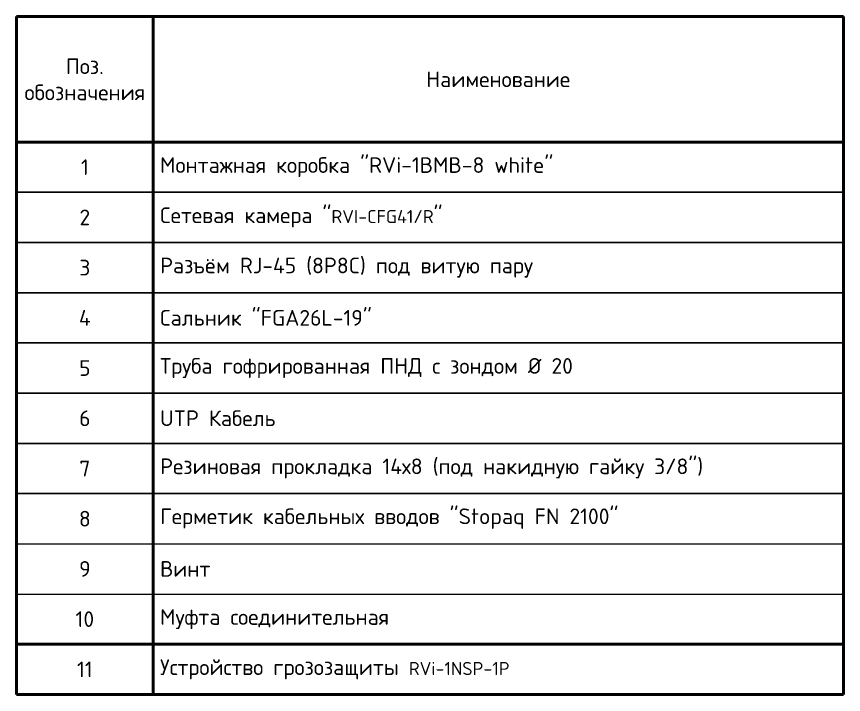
# Model space of a CAD drawing. Header units: millimetres. Extents: x -25459 to 1045457, y -66278 to 462905.
# Drawn here: x 858496 to 871671, y 12346 to 23146 of the extents above; entities that cross this region are included whole.
import ezdxf

# ---------------------------------------------------------------- set-up
doc = ezdxf.new("R2010")
doc.units = ezdxf.units.MM
doc.styles.add('KOSTY_STYLE', font='isocpeur.ttf')

# ---------------------------------------------------------------- blocks, each defined once
blk = doc.blocks.new('*T38')
at = {"color": 0, "lineweight": 50, "ltscale": 100, "transparency": 16777216}
for p, q in [((0, 0), (13175, 0)), ((0, 0), (0, -10800)), ((2175, 0), (2175, -10800)), ((13175, 0), (13175, -10800)), ((0, -2000), (13175, -2000)), ((0, -10000), (13175, -10000)), ((0, -10800), (13175, -10800))]:
    blk.add_line(p, q, dxfattribs=at)
at = {"color": 0, "ltscale": 100, "transparency": 16777216}
for p, q in [((0, -2800), (13175, -2800)), ((0, -3600), (13175, -3600)), ((0, -4400), (13175, -4400)), ((0, -5200), (13175, -5200)), ((0, -6000), (13175, -6000)), ((0, -6800), (13175, -6800)), ((0, -7600), (13175, -7600))]:
    blk.add_line(p, q, dxfattribs=at)
at = {"color": 0, "lineweight": 0, "ltscale": 100, "transparency": 16777216}
for p, q in [((0, -8400), (13175, -8400)), ((0, -9200), (13175, -9200))]:
    blk.add_line(p, q, dxfattribs=at)
at = {"color": 0, "ltscale": 100, "transparency": 16777216, "char_height": 250, "style": 'KOSTY_STYLE'}
for s, insert, width, attachment_point in [('Поз. обозначения', (1088, -1000), 1952.07, 5), ('Наименование', (7675, -1000), 10776.98, 5), ('Монтажная коробка "RVi-1BMB-8 white"', (2287, -2400), 10776.98, 4), ('1', (1088, -2400), 1952.07, 5), ('Сетевая камера "{\\H0.83333x;RVI-CFG41/R}"', (2287, -3200), 10776.98, 4), ('2', (1088, -3200), 1952.07, 5), ('Разъём RJ-45 (8P8C) под витую пару ', (2287, -4000), 10776.98, 4), ('3', (1088, -4000), 1952.07, 5), ('4', (1088, -4800), 1952.07, 5), ('Сальник "FGA26L-19"', (2287, -4800), 10776.98, 4), ('5', (1088, -5600), 1952.07, 5), ('Труба гофрированная ПНД с зондом Ø 20', (2287, -5600), 10776.98, 4), ('6', (1088, -6400), 1952.07, 5), ('UTP Кабель', (2287, -6400), 10776.98, 4), ('7', (1088, -7200), 1952.07, 5), ('Резиновая прокладка 14х8 (под накидную гайку 3/8")', (2287, -7200), 10776.98, 4), ('8', (1088, -8000), 1952.07, 5), ('Герметик кабельных вводов "Stopaq FN 2100" ', (2287, -8000), 10776.98, 4), ('9', (1088, -8800), 1952.07, 5), ('Винт', (2287, -8800), 10776.98, 4), ('10', (1088, -9600), 1952.07, 5), ('Муфта соединительная', (2287, -9600), 10776.98, 4), ('11', (1088, -10400), 1952.07, 5), ('Устройство грозозащиты {\\H0.83333x;RVi-1NSP-1P}', (2287, -10400), 10776.98, 4)]:
    blk.add_mtext(s, dxfattribs=dict(at, insert=insert, width=width, attachment_point=attachment_point))

msp = doc.modelspace()

# ---------------------------------------------------------------- block references
msp.add_blockref('*T38', (858496, 23145.555))

doc.saveas('drawing.dxf')
